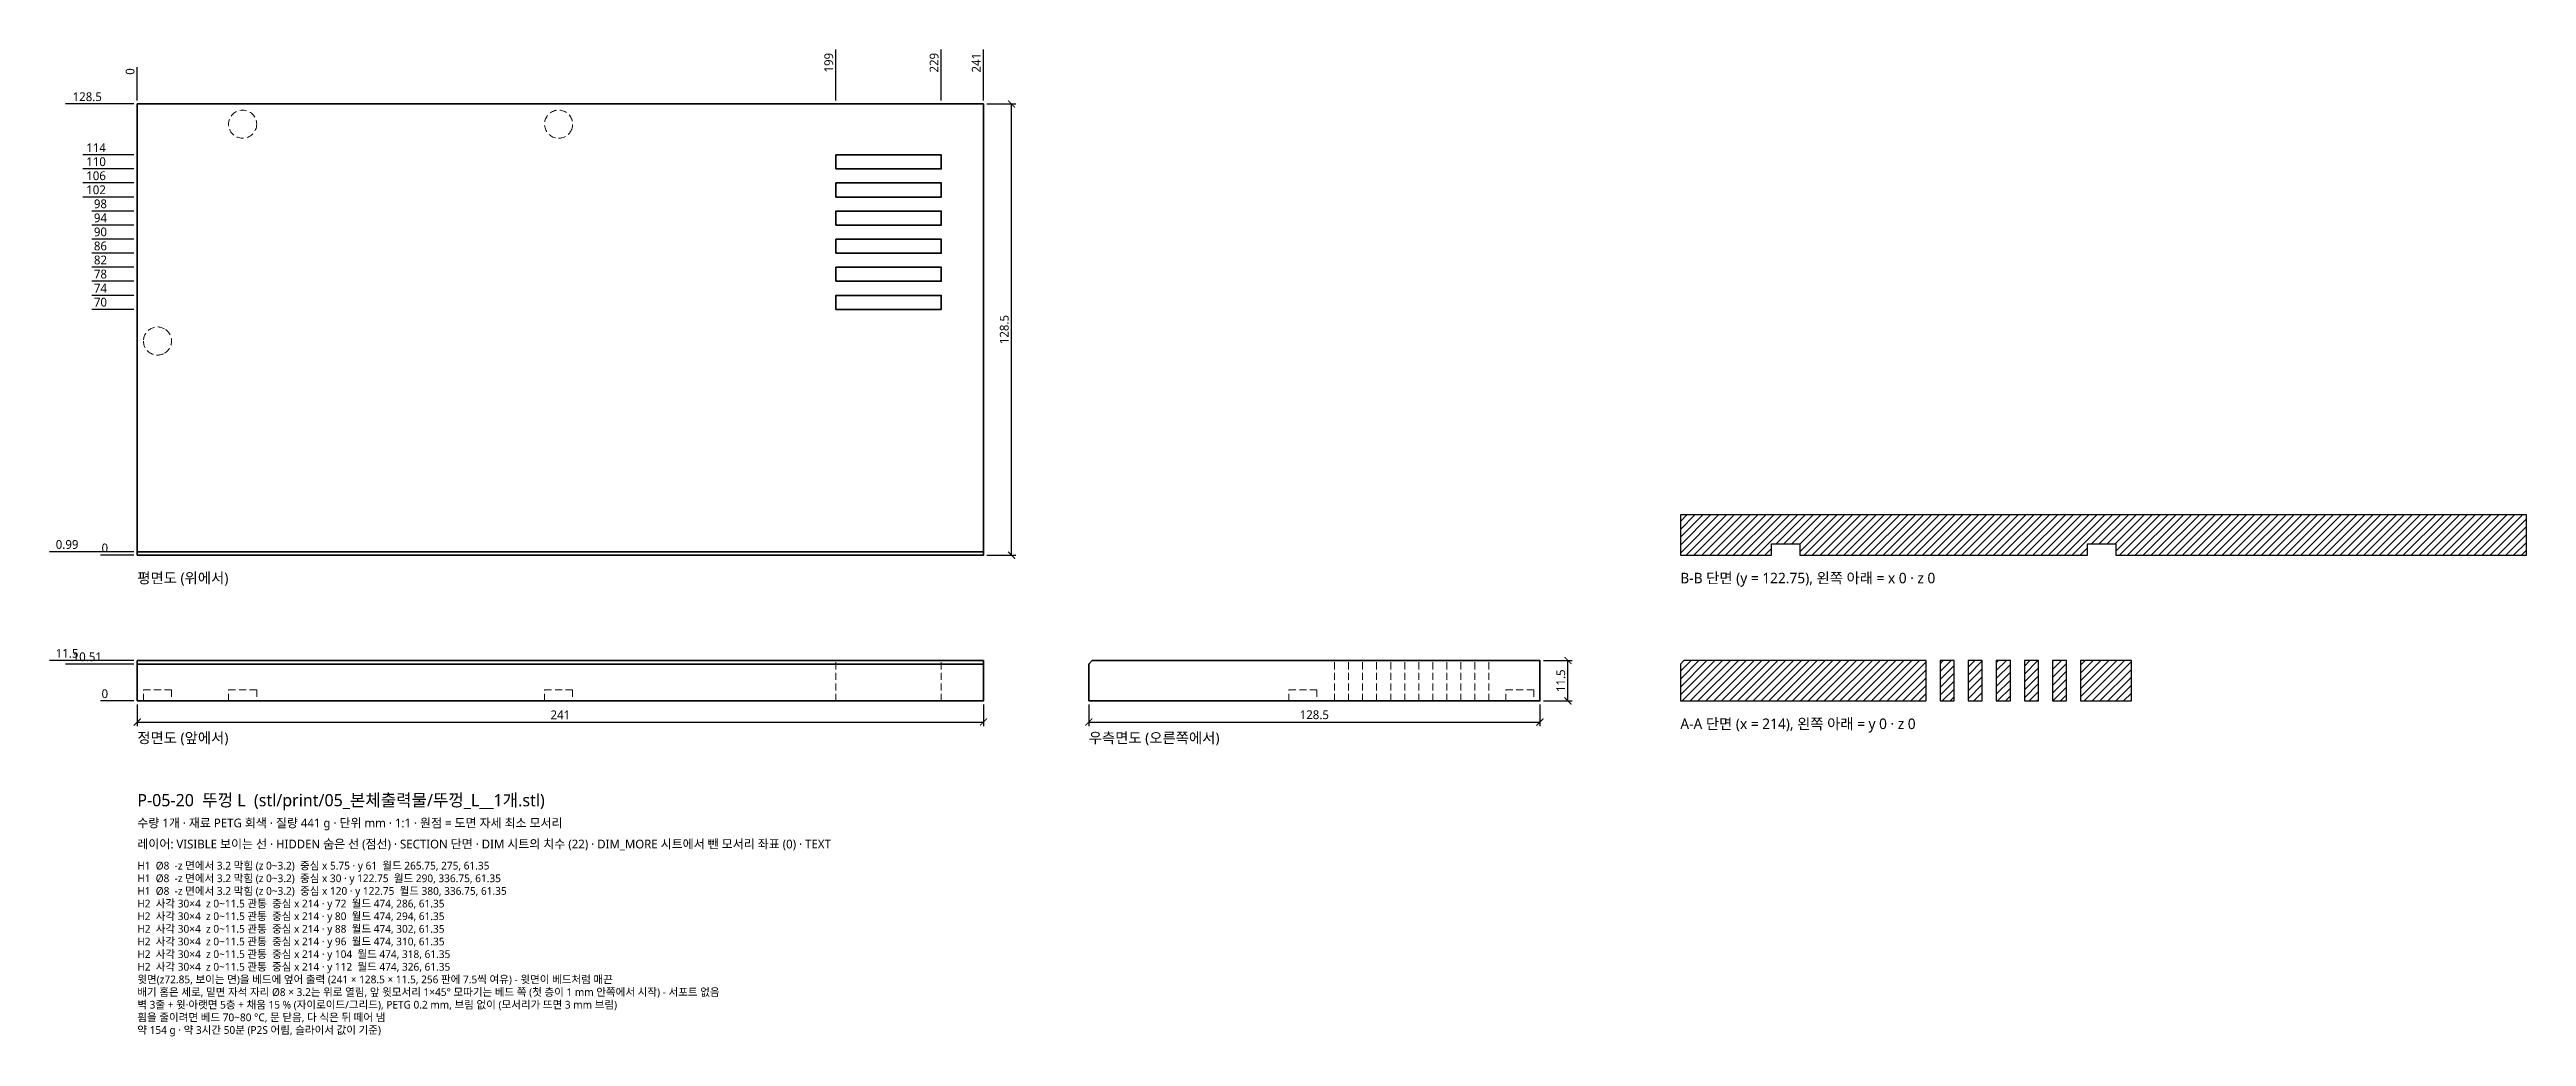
# Model space of a CAD drawing. Header units: millimetres. Extents: x -25 to 680, y -96 to 186.
import ezdxf

# ---------------------------------------------------------------- set-up
doc = ezdxf.new("R2010")
doc.units = ezdxf.units.MM
doc.linetypes.add('HIDDEN', pattern=[3, 2, -1])
for name, color, linetype, lineweight in [('DIM', 4, 'CONTINUOUS', 13), ('HIDDEN', 8, 'HIDDEN', 18), ('SECTION', 5, 'CONTINUOUS', 25), ('TEXT', 7, 'CONTINUOUS', 18), ('VISIBLE', 7, 'CONTINUOUS', 35)]:
    doc.layers.add(name, color=color, linetype=linetype, lineweight=lineweight)
doc.styles.add('KR', font='malgun.ttf')
doc.dimstyles.new('TOCCATA', dxfattribs={"dimtxt": 2.5, "dimasz": 2, "dimexe": 1.2, "dimexo": 1, "dimgap": 0.8, "dimtad": 1, "dimdsep": 46, "dimtxsty": 'KR', "dimblk": 'ARCHTICK', "dimcen": 2.5, "dimazin": 3, "dimtfac": 0.5, "dimtmove": 2, "dimatfit": 3})

# ---------------------------------------------------------------- blocks, each defined once
blk = doc.blocks.new('_ARCHTICK')
at = {"color": 0, "linetype": 'BYBLOCK', "const_width": 0.15}
blk.add_lwpolyline([(-0.5, -0.5), (0.5, 0.5)], dxfattribs=at)

msp = doc.modelspace()

# ---------------------------------------------------------------- hatches: boundary and pattern name
at = {"layer": 'SECTION'}
h = msp.add_hatch(dxfattribs=at)
h.set_pattern_fill('ANSI31', scale=0.5)
h.paths.add_polyline_path([(465.5, 44.7), (473.5, 44.7), (473.5, 41.5), (555.5, 41.5), (555.5, 44.7), (563.5, 44.7), (563.5, 41.5), (680.5, 41.5), (680.5, 53), (439.5, 53), (439.5, 41.5), (465.5, 41.5)])
h = msp.add_hatch(dxfattribs=at)
h.set_pattern_fill('ANSI31', scale=0.5)
h.paths.add_polyline_path([(509.5, 11.5), (440.49, 11.5), (439.5, 10.51), (439.5, 0), (509.5, 0)])
h.paths.add_polyline_path([(517.5, 11.5), (513.5, 11.5), (513.5, 0), (517.5, 0)])
h.paths.add_polyline_path([(525.5, 11.5), (521.5, 11.5), (521.5, 0), (525.5, 0)])
h.paths.add_polyline_path([(533.5, 11.5), (529.5, 11.5), (529.5, 0), (533.5, 0)])
h.paths.add_polyline_path([(541.5, 11.5), (537.5, 11.5), (537.5, 0), (541.5, 0)])
h.paths.add_polyline_path([(549.5, 11.5), (545.5, 11.5), (545.5, 0), (549.5, 0)])
h.paths.add_polyline_path([(568, 11.5), (553.5, 11.5), (553.5, 0), (568, 0)])

# ---------------------------------------------------------------- linework, layer by layer
at = {"layer": 'HIDDEN'}
for points in [[(199, 0), (199, 11.5)], [(229, 0), (229, 11.5)], [(341, 0), (341, 11.5)], [(345, 0), (345, 11.5)], [(349, 0), (349, 11.5)], [(353, 0), (353, 11.5)], [(357, 0), (357, 11.5)], [(361, 0), (361, 11.5)], [(365, 0), (365, 11.5)], [(369, 0), (369, 11.5)], [(373, 0), (373, 11.5)], [(377, 0), (377, 11.5)], [(381, 0), (381, 11.5)], [(385, 0), (385, 11.5)], [(1.75, 0), (1.75, 3.2), (9.75, 3.2), (9.75, 0)], [(26, 0), (26, 3.2), (34, 3.2), (34, 0)], [(116, 0), (116, 3.2), (124, 3.2), (124, 0)], [(328, 0), (328, 3.2), (336, 3.2), (336, 0)], [(389.75, 0), (389.75, 3.2), (397.75, 3.2), (397.75, 0)]]:
    msp.add_lwpolyline(points, dxfattribs=at)
msp.add_circle((30, 164.25), 4, dxfattribs=at)
for centre, start, end in [((120, 164.25), -29.999985, -89.999998), ((120, 164.25), -90.000043, -29.999995), ((5.75, 102.5), 60.000002, -179.999975), ((5.75, 102.5), -59.999965, 59.999965), ((5.75, 102.5), 179.999988, -60.000002)]:
    msp.add_arc(centre, 4, start, end, dxfattribs=at)
at = {"layer": 'SECTION'}
for points in [[(465.5, 44.7), (473.5, 44.7), (473.5, 41.5), (555.5, 41.5), (555.5, 44.7), (563.5, 44.7), (563.5, 41.5), (680.5, 41.5), (680.5, 53), (439.5, 53), (439.5, 41.5), (465.5, 41.5)], [(509.5, 11.5), (440.49, 11.5), (439.5, 10.51), (439.5, 0), (509.5, 0)], [(517.5, 11.5), (513.5, 11.5), (513.5, 0), (517.5, 0)], [(525.5, 11.5), (521.5, 11.5), (521.5, 0), (525.5, 0)], [(533.5, 11.5), (529.5, 11.5), (529.5, 0), (533.5, 0)], [(541.5, 11.5), (537.5, 11.5), (537.5, 0), (541.5, 0)], [(549.5, 11.5), (545.5, 11.5), (545.5, 0), (549.5, 0)], [(568, 11.5), (553.5, 11.5), (553.5, 0), (568, 0)]]:
    msp.add_lwpolyline(points, close=True, dxfattribs=at)
at = {"layer": 'VISIBLE'}
for points in [[(0, 41.5), (0, 170), (241, 170), (241, 41.5), (0, 41.5)], [(199, 151.5), (199, 155.5), (229, 155.5), (229, 151.5), (199, 151.5)], [(199, 143.5), (199, 147.5), (229, 147.5), (229, 143.5), (199, 143.5)], [(199, 135.5), (199, 139.5), (229, 139.5), (229, 135.5), (199, 135.5)], [(199, 127.5), (199, 131.5), (229, 131.5), (229, 127.5), (199, 127.5)], [(199, 119.5), (199, 123.5), (229, 123.5), (229, 119.5), (199, 119.5)], [(199, 111.5), (199, 115.5), (229, 115.5), (229, 111.5), (199, 111.5)], [(0, 42.49), (241, 42.49)], [(0, 0), (0, 11.5), (241, 11.5), (241, 0), (0, 0)], [(0, 10.51), (241, 10.51)], [(271, 0), (271, 10.51), (271.99, 11.5), (399.5, 11.5), (399.5, 0), (271, 0)]]:
    msp.add_lwpolyline(points, dxfattribs=at)

# ---------------------------------------------------------------- texts
at = {"layer": 'TEXT', "style": 'KR'}
for s, height, p in [('평면도 (위에서)', 3, (0, 33.5)), ('B-B 단면 (y = 122.75), 왼쪽 아래 = x 0 · z 0', 3, (439.5, 33.5)), ('A-A 단면 (x = 214), 왼쪽 아래 = y 0 · z 0', 3, (439.5, -8)), ('정면도 (앞에서)', 3, (0, -12)), ('우측면도 (오른쪽에서)', 3, (271, -12)), ('P-05-20  뚜껑 L  (stl/print/05_본체출력물/뚜껑_L__1개.stl)', 3.5, (0, -30)), ('수량 1개 · 재료 PETG 회색 · 질량 441 g · 단위 mm · 1:1 · 원점 = 도면 자세 최소 모서리', 2.5, (0, -36)), ('레이어: VISIBLE 보이는 선 · HIDDEN 숨은 선 (점선) · SECTION 단면 · DIM 시트의 치수 (22) · DIM_MORE 시트에서 뺀 모서리 좌표 (0) · TEXT', 2.5, (0, -42)), ('H1  Ø8  -z 면에서 3.2 막힘 (z 0~3.2)  중심 x 5.75 · y 61  월드 265.75, 275, 61.35', 2.2, (0, -48)), ('H1  Ø8  -z 면에서 3.2 막힘 (z 0~3.2)  중심 x 30 · y 122.75  월드 290, 336.75, 61.35', 2.2, (0, -51.6)), ('H1  Ø8  -z 면에서 3.2 막힘 (z 0~3.2)  중심 x 120 · y 122.75  월드 380, 336.75, 61.35', 2.2, (0, -55.2)), ('H2  사각 30×4  z 0~11.5 관통  중심 x 214 · y 72  월드 474, 286, 61.35', 2.2, (0, -58.8)), ('H2  사각 30×4  z 0~11.5 관통  중심 x 214 · y 80  월드 474, 294, 61.35', 2.2, (0, -62.4)), ('H2  사각 30×4  z 0~11.5 관통  중심 x 214 · y 88  월드 474, 302, 61.35', 2.2, (0, -66)), ('H2  사각 30×4  z 0~11.5 관통  중심 x 214 · y 96  월드 474, 310, 61.35', 2.2, (0, -69.6)), ('H2  사각 30×4  z 0~11.5 관통  중심 x 214 · y 104  월드 474, 318, 61.35', 2.2, (0, -73.2)), ('H2  사각 30×4  z 0~11.5 관통  중심 x 214 · y 112  월드 474, 326, 61.35', 2.2, (0, -76.8)), ('윗면(z72.85, 보이는 면)을 베드에 엎어 출력 (241 × 128.5 × 11.5, 256 판에 7.5씩 여유) - 윗면이 베드처럼 매끈', 2.2, (0, -80.4)), ('배기 홈은 세로, 밑면 자석 자리 Ø8 × 3.2는 위로 열림, 앞 윗모서리 1×45° 모따기는 베드 쪽 (첫 층이 1 mm 안쪽에서 시작) - 서포트 없음', 2.2, (0, -84)), ('휨을 줄이려면 베드 70~80 °C, 문 닫음, 다 식은 뒤 떼어 냄', 2.2, (0, -91.2)), ('벽 3줄 + 윗·아랫면 5층 + 채움 15 % (자이로이드/그리드), PETG 0.2 mm, 브림 없이 (모서리가 뜨면 3 mm 브림)', 2.2, (0, -87.6)), ('약 154 g · 약 3시간 50분 (P2S 어림, 슬라이서 값이 기준)', 2.2, (0, -94.8))]:
    msp.add_text(s, height=height, dxfattribs=at).set_placement(p)

# ---------------------------------------------------------------- dimensions: what is measured, and where the dimension line sits
at = {"layer": 'DIM'}
for feature_location, offset, dtype, origin in [((199, 170), (0, 8), 1, (0, 41.5)), ((229, 170), (0, 8), 1, (0, 41.5)), ((241, 170), (0, 8), 1, (0, 41.5)), ((0, 170), (0, 8), 1, (0, 41.5)), ((0, 170), (-8, 0), 0, (0, 41.5)), ((0, 155.5), (-8, 0), 0, (0, 41.5)), ((0, 151.5), (-8, 0), 0, (0, 41.5)), ((0, 147.5), (-8, 0), 0, (0, 41.5)), ((0, 143.5), (-8, 0), 0, (0, 41.5)), ((0, 139.5), (-8, 0), 0, (0, 41.5)), ((0, 135.5), (-8, 0), 0, (0, 41.5)), ((0, 131.5), (-8, 0), 0, (0, 41.5)), ((0, 127.5), (-8, 0), 0, (0, 41.5)), ((0, 123.5), (-8, 0), 0, (0, 41.5)), ((0, 119.5), (-8, 0), 0, (0, 41.5)), ((0, 115.5), (-8, 0), 0, (0, 41.5)), ((0, 111.5), (-8, 0), 0, (0, 41.5)), ((0, 42.49), (-15, 0), 0, (0, 41.5)), ((0, 41.5), (-8, 0), 0, (0, 41.5)), ((0, 11.5), (-15, 0), 0, (0, 0)), ((0, 10.51), (-8, 0), 0, (0, 0)), ((0, 0), (-8, 0), 0, (0, 0))]:
    msp.add_ordinate_dim(feature_location=feature_location, offset=offset, dtype=dtype, origin=origin, dimstyle='TOCCATA', dxfattribs=at).render()
for base, p1, p2 in [((249, 41.5), (241, 41.5), (241, 170)), ((407.5, 0), (399.5, 0), (399.5, 11.5))]:
    msp.add_linear_dim(base=base, p1=p1, p2=p2, angle=90, dimstyle='TOCCATA', dxfattribs=at).render()
for base, p1, p2 in [((0, -6), (0, 0), (241, 0)), ((271, -6), (271, 0), (399.5, 0))]:
    msp.add_linear_dim(base=base, p1=p1, p2=p2, dimstyle='TOCCATA', dxfattribs=at).render()

doc.saveas('drawing.dxf')
